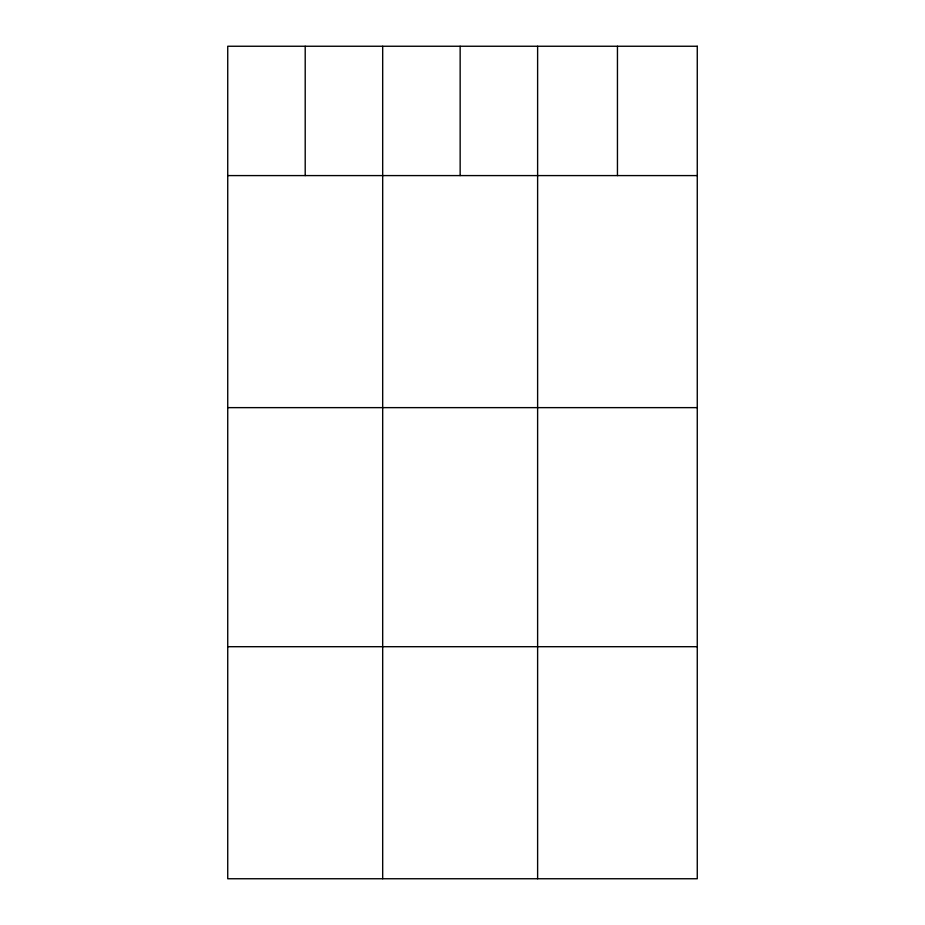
<?xml version="1.0" encoding="UTF-8"?>
<svg xmlns="http://www.w3.org/2000/svg" width="925" height="925" viewBox="0 0 925 925"><rect width="100%" height="100%" fill="white"/><g stroke="black" fill="none" stroke-linecap="round" stroke-linejoin="round"><path stroke-width="1.39" d="M227.735 175.588L697.265 175.588M227.735 407.636L697.265 407.636M227.735 646.702L697.265 646.702M617.449 46.25L617.449 175.588M537.622 46.25L537.622 878.75M460.153 46.25L460.153 175.588M382.684 46.25L382.684 878.75M305.204 46.25L305.204 175.588M697.265 46.25L227.735 46.25L227.735 878.75L697.265 878.75L697.265 46.25"/></g></svg>
